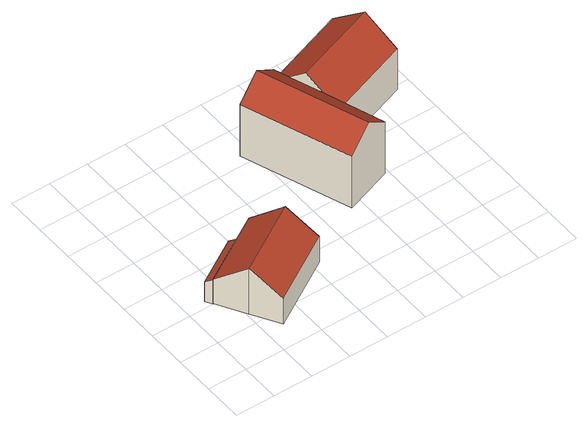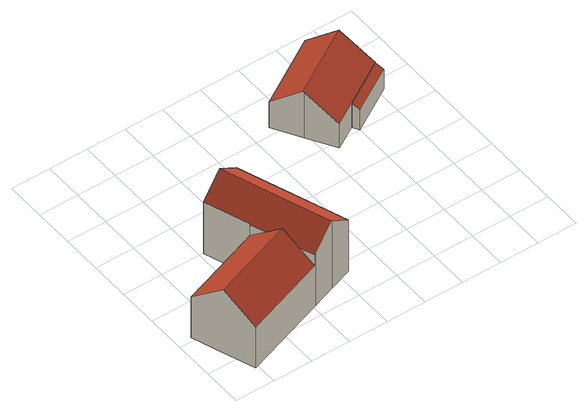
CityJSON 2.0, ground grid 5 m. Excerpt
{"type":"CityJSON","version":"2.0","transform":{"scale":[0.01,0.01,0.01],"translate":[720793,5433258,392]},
"CityObjects":{
"building1":{"type":"Building","attributes":{"Gemeindeschluessel":"09375199","HoeheDach":"398.567","HoeheGrund":"395.010","Methode":"2000","NiedrigsteTraufeDesGebaeudes":"397.929","Geometrietyp2DReferenz":"3000","measuredHeight":3.56,"function":"51009_1610","roofType":"2100"},"geometry":[{"type":"Solid","lod":"2","boundaries":[[[[0,1,2,3]],[[2,4,5,3]],[[1,6,4,2]],[[0,7,6,1]],[[3,5,7,0]],[[5,4,6,7]]]],"semantics":{"surfaces":[{"type":"GroundSurface","Flaeche":"6.352","Z_MAX":"0.000","Z_MAX_ASL":"395.010","Z_MIN":"0.000","Z_MIN_ASL":"395.010"},{"type":"WallSurface","Flaeche":"23.699","Z_MAX":"3.557","Z_MAX_ASL":"398.567","Z_MIN":"0.000","Z_MIN_ASL":"395.010"},{"type":"WallSurface","Flaeche":"3.110","Z_MAX":"3.557","Z_MAX_ASL":"398.567","Z_MIN":"0.000","Z_MIN_ASL":"395.010"},{"type":"WallSurface","Flaeche":"19.469","Z_MAX":"2.928","Z_MAX_ASL":"397.938","Z_MIN":"0.000","Z_MIN_ASL":"395.010"},{"type":"WallSurface","Flaeche":"3.070","Z_MAX":"3.557","Z_MAX_ASL":"398.567","Z_MIN":"0.000","Z_MIN_ASL":"395.010"},{"type":"RoofSurface","Dachneigung":"56.401","Dachorientierung":"328.814","Flaeche":"7.626","Z_MAX":"3.557","Z_MAX_ASL":"398.567","Z_MIN":"2.919","Z_MIN_ASL":"397.929"}],"values":[[0,1,2,3,4,5]]}}]},
"building2":{"type":"Building","attributes":{"Gemeindeschluessel":"09375199","HoeheDach":"401.880","HoeheGrund":"395.050","Methode":"2000","NiedrigsteTraufeDesGebaeudes":"398.608","Geometrietyp2DReferenz":"3000","measuredHeight":6.83,"function":"31001_2463","roofType":"3100","storeysAboveGround":1},"geometry":[{"type":"Solid","lod":"2","boundaries":[[[[8,9,10,11]],[[12,13,14,15]],[[16,17,18,19]],[[20,21,19,18]],[[10,15,14,22,11]],[[12,17,16,23,13]],[[14,13,23,22]],[[10,9,20,18,17,12,15]],[[9,8,21,20]],[[16,19,21,8,11,22,23]]]],"semantics":{"surfaces":[{"type":"WallSurface","Flaeche":"20.861","Z_MAX":"6.706","Z_MAX_ASL":"401.756","Z_MIN":"0.000","Z_MIN_ASL":"395.050"},{"type":"WallSurface","Flaeche":"38.503","Z_MAX":"3.817","Z_MAX_ASL":"398.867","Z_MIN":"0.000","Z_MIN_ASL":"395.050"},{"type":"WallSurface","Flaeche":"20.857","Z_MAX":"6.709","Z_MAX_ASL":"401.759","Z_MIN":"0.000","Z_MIN_ASL":"395.050"},{"type":"WallSurface","Flaeche":"12.114","Z_MAX":"3.566","Z_MAX_ASL":"398.616","Z_MIN":"0.000","Z_MIN_ASL":"395.050"},{"type":"WallSurface","Flaeche":"21.793","Z_MAX":"6.830","Z_MAX_ASL":"401.880","Z_MIN":"0.000","Z_MIN_ASL":"395.050"},{"type":"WallSurface","Flaeche":"21.767","Z_MAX":"6.830","Z_MAX_ASL":"401.880","Z_MIN":"0.000","Z_MIN_ASL":"395.050"},{"type":"RoofSurface","Dachneigung":"52.240","Dachorientierung":"148.731","Flaeche":"49.601","Z_MAX":"6.830","Z_MAX_ASL":"401.880","Z_MIN":"3.817","Z_MIN_ASL":"398.867"},{"type":"GroundSurface","Flaeche":"81.685","Z_MAX":"0.000","Z_MAX_ASL":"395.050","Z_MIN":"0.000","Z_MIN_ASL":"395.050"},{"type":"WallSurface","Flaeche":"23.731","Z_MAX":"3.566","Z_MAX_ASL":"398.616","Z_MIN":"0.000","Z_MIN_ASL":"395.050"},{"type":"RoofSurface","Dachneigung":"52.244","Dachorientierung":"328.731","Flaeche":"53.717","Z_MAX":"6.830","Z_MAX_ASL":"401.880","Z_MIN":"3.558","Z_MIN_ASL":"398.608"}],"values":[[0,1,2,3,4,5,6,7,8,9]]}}]},
"building3":{"type":"Building","attributes":{"Gemeindeschluessel":"09375199","HoeheDach":"402.420","HoeheGrund":"392.270","Methode":"2000","NiedrigsteTraufeDesGebaeudes":"398.317","Geometrietyp2DReferenz":"3000","measuredHeight":10.15,"function":"31001_1000","roofType":"3100","storeysAboveGround":2},"address":[{"Country":"Germany","Locality":"Sinzing","ThoroughfareName":"Zur Marienhöhe 14"}],"geometry":[{"type":"Solid","lod":"2","boundaries":[[[[24,25,26,27,28]],[[29,30,31,24,28,32]],[[33,34,35,36]],[[33,37,38,39,40,34]],[[41,30,29,32,42,43,44,38,37,33,36]],[[45,46,47]],[[45,48,49,25,24,31,50,51,46]],[[38,44,49,48,52,39]],[[44,43,26,25,49]],[[46,51,53]],[[41,50,31,30]],[[41,36,35,53,51,50]],[[46,53,35,34,40,47]],[[42,27,26,43]],[[32,28,27,42]],[[52,48,45]],[[39,52,45,47,40]]]],"semantics":{"surfaces":[{"type":"RoofSurface","Dachneigung":"51.986","Dachorientierung":"250.233","Flaeche":"57.333","Z_MAX":"10.150","Z_MAX_ASL":"402.420","Z_MIN":"7.679","Z_MIN_ASL":"399.949"},{"type":"WallSurface","Flaeche":"56.052","Z_MAX":"10.150","Z_MAX_ASL":"402.420","Z_MIN":"0.000","Z_MIN_ASL":"392.270"},{"type":"WallSurface","Flaeche":"60.978","Z_MAX":"6.075","Z_MAX_ASL":"398.345","Z_MIN":"0.000","Z_MIN_ASL":"392.270"},{"type":"WallSurface","Flaeche":"63.816","Z_MAX":"9.360","Z_MAX_ASL":"401.630","Z_MIN":"0.000","Z_MIN_ASL":"392.270"},{"type":"GroundSurface","Flaeche":"183.598","Z_MAX":"0.000","Z_MAX_ASL":"392.270","Z_MIN":"0.000","Z_MIN_ASL":"392.270"},{"type":"WallSurface","Flaeche":"3.712","Z_MAX":"9.360","Z_MAX_ASL":"401.630","Z_MIN":"7.640","Z_MIN_ASL":"399.910"},{"type":"RoofSurface","Dachneigung":"51.987","Dachorientierung":"70.231","Flaeche":"57.651","Z_MAX":"10.150","Z_MAX_ASL":"402.420","Z_MIN":"7.640","Z_MIN_ASL":"399.910"},{"type":"WallSurface","Flaeche":"68.703","Z_MAX":"7.712","Z_MAX_ASL":"399.982","Z_MIN":"0.000","Z_MIN_ASL":"392.270"},{"type":"WallSurface","Flaeche":"28.081","Z_MAX":"10.150","Z_MAX_ASL":"402.420","Z_MIN":"0.000","Z_MIN_ASL":"392.270"},{"type":"WallSurface","Flaeche":"1.592","Z_MAX":"7.640","Z_MAX_ASL":"399.910","Z_MIN":"6.047","Z_MIN_ASL":"398.317"},{"type":"WallSurface","Flaeche":"46.022","Z_MAX":"7.710","Z_MAX_ASL":"399.980","Z_MIN":"0.000","Z_MIN_ASL":"392.270"},{"type":"WallSurface","Flaeche":"7.387","Z_MAX":"7.687","Z_MAX_ASL":"399.957","Z_MIN":"0.000","Z_MIN_ASL":"392.270"},{"type":"RoofSurface","Dachneigung":"51.442","Dachorientierung":"160.548","Flaeche":"59.335","Z_MAX":"9.360","Z_MAX_ASL":"401.630","Z_MIN":"6.047","Z_MIN_ASL":"398.317"},{"type":"WallSurface","Flaeche":"27.943","Z_MAX":"10.132","Z_MAX_ASL":"402.402","Z_MIN":"0.000","Z_MIN_ASL":"392.270"},{"type":"WallSurface","Flaeche":"109.765","Z_MAX":"7.679","Z_MAX_ASL":"399.949","Z_MIN":"0.000","Z_MIN_ASL":"392.270"},{"type":"WallSurface","Flaeche":"1.579","Z_MAX":"7.640","Z_MAX_ASL":"399.910","Z_MIN":"6.054","Z_MIN_ASL":"398.324"},{"type":"RoofSurface","Dachneigung":"51.451","Dachorientierung":"340.548","Flaeche":"59.594","Z_MAX":"9.360","Z_MAX_ASL":"401.630","Z_MIN":"6.050","Z_MIN_ASL":"398.320"}],"values":[[0,1,2,3,4,5,6,7,8,9,10,11,12,13,14,15,16]]}}]}
},
"vertices":[
[94,866,301],[663,1212,301],[713,1130,301],[143,785,301],[713,1130,657],[143,785,657],[663,1212,593],[94,866,594],
[143,785,661],[143,785,305],[353,437,305],[353,437,976],[1424,613,305],[1424,613,687],[562,90,687],[562,90,305],[1215,959,976],[1215,959,305],[1004,1306,305],[1004,1306,661],[713,1130,305],[713,1130,662],[361,423,988],[1223,946,988],
[2659,1396,1042],[2176,2741,1042],[2173,2740,1040],[1877,2636,795],[2361,1291,795],[2657,1396,27],[2953,1501,27],[2953,1501,798],[2361,1291,27],[3814,2443,27],[3814,2443,635],[2867,2105,632],[2867,2105,27],[3676,2833,27],[3537,3223,27],[3537,3223,632],[3676,2831,963],[2754,2064,27],[1877,2636,27],[2173,2740,27],[2469,2845,27],[2546,2661,791],[2692,2254,791],[2619,2458,963],[2478,2848,791],[2469,2845,798],[2754,2064,796],[2759,2066,791],[2478,2848,632],[2759,2066,632]
]}
